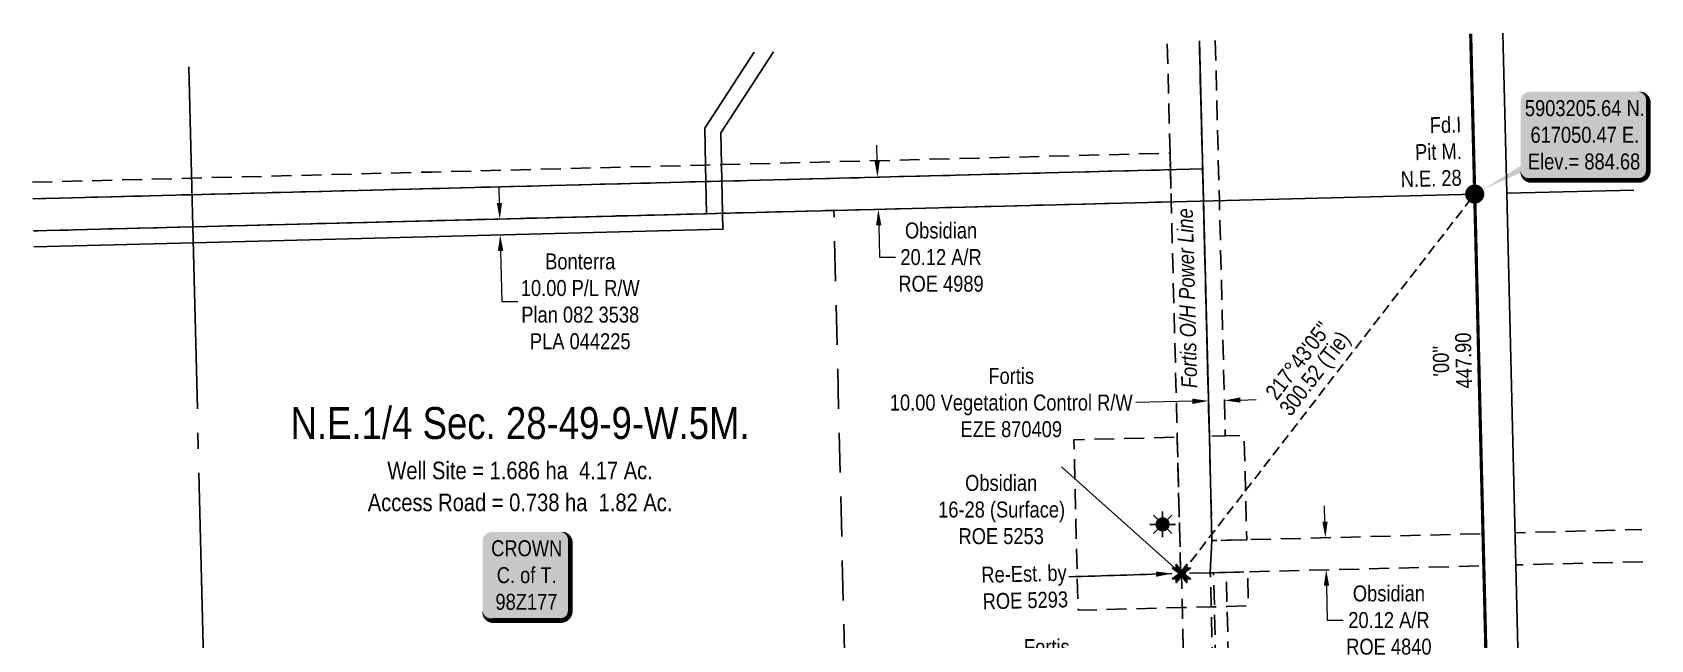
# Model space of a CAD drawing. Extents: x 615007 to 617534, y 5901979 to 5904112.
# Drawn here: x 616147 to 617161, y 5902927 to 5903307 of the extents above; entities that cross this region are included whole.
import ezdxf
from ezdxf.enums import TextEntityAlignment as Align

# ---------------------------------------------------------------- set-up
doc = ezdxf.new("R2010")
doc.units = 0
doc.header["$LTSCALE"] = 5
doc.header["$PDSIZE"] = 0.5
for name, pattern in [('DASHDOT2', [12.7, 6.35, -3.175, 0, -3.175]), ('foc-ACCESSROAD', [3.75, 2.5, -1.25]), ('foc-FLOWLINE', [3.75, 2.5, -1.25]), ('foc-LSD', [8, 5, -3]), ('foc-QUARTERLINE', [33, 25, -3, 2, -3]), ('foc-TIELINE', [1.875, 1.25, -0.625])]:
    doc.linetypes.add(name, pattern=pattern)
doc.layers.get('Defpoints').update_dxf_attribs({"color": 9})
for name, color, linetype in [('AS-POWER', 104, 'foc-POWER'), ('AS-WILDLIFE', 131, 'DASHDOT2'), ('C-SYMBOL', 7, 'Continuous'), ('C-WS', 13, 'foc-ACCESSROAD'), ('C-WS-S', 8, 'Continuous'), ('CG-NOTES', 7, 'Continuous'), ('DETAIL-T', 7, 'Continuous'), ('F-EZE', 190, 'foc-FLOWLINE'), ('F-RW', 190, 'Continuous'), ('L-AREAREQUIRED', 7, 'Continuous'), ('L-AREAWORK', 5, 'Continuous'), ('L-BD', 7, 'Continuous'), ('L-MON', 1, 'Continuous'), ('L-SEC', 7, 'Continuous'), ('L-SECQ', 8, 'foc-QUARTERLINE'), ('L-SECTION-LSD', 7, 'foc-LSD'), ('L-TIE', 7, 'foc-TIELINE')]:
    doc.layers.add(name, color=color, linetype=linetype)
for name, color, linetype, lineweight in [('C-AR-T', 13, 'Continuous', 9), ('C-WS-T', 13, 'Continuous', 9), ('F-EZE-T', 190, 'Continuous', 9), ('F-RW-T', 190, 'Continuous', 9)]:
    doc.layers.add(name, color=color, linetype=linetype, lineweight=lineweight)
doc.styles.add('100L', font='ARIALN.TTF', dxfattribs={"height": 11})
doc.styles.add('175L', font='ARIALN.TTF', dxfattribs={"height": 20})
doc.styles.add('80', font='ARIALN.TTF', dxfattribs={"height": 10})
doc.styles.add('80CG', font='ARIALN.TTF', dxfattribs={"height": 10})
doc.styles.add('80L', font='ARIALN.TTF', dxfattribs={"height": 10})
doc.styles.add('foc-LtypeFont', font='ARIALN.TTF', dxfattribs={"height": 7.35})
doc.linetypes.add('foc-POWER', pattern='A,6,-1,["P",foc-LtypeFont,S=0.2,R=0,X=-0.625,Y=-0.75],-1.24,4', length=12.24)
doc.linetypes.add('foc-POWER-NOLINE', pattern='A,0,-4,["P",foc-LtypeFont,S=0.2,R=0,X=-0.625,Y=-0.75],-8.24', length=12.24)
doc.dimstyles.new('Compass 5 000', dxfattribs={"dimscale": 5, "dimtxt": 9, "dimasz": 2, "dimexe": 0.2, "dimexo": 0.0625, "dimgap": 0.5, "dimtad": 0, "dimtih": 1, "dimtoh": 1, "dimzin": 0, "dimdsep": 46, "dimtxsty": '80CG', "dimcen": 0.1, "dimse1": 1, "dimse2": 1, "dimclrd": 256, "dimclrt": 256, "dimaunit": 1, "dimadec": 4, "dimazin": 0, "dimtfac": 0.06, "dimtofl": 0, "dimtmove": 0, "dimatfit": 1, "dimfxl": 0.2, "dimtolj": 1, "dimtzin": 0, "dimlwd": -1, "dimarcsym": 0})

# ---------------------------------------------------------------- blocks, each defined once
blk = doc.blocks.new('*U415')
h = blk.add_hatch(color=59)
edge = h.paths.add_edge_path()
edge.add_line((-21.5, -28.5), (21.5, -28.5))
edge.add_arc((21.5, -22.5), 6, 270, 360)
edge.add_line((27.5, -22.5), (27.5, 21))
edge.add_arc((21.5, 21), 6, 0, 90)
edge.add_line((21.5, 27), (-21.5, 27))
edge.add_arc((-21.5, 21), 6, 90, 180)
edge.add_line((-27.5, 21), (-27.5, -22.5))
edge.add_arc((-21.5, -22.5), 6, 180, 270)
at = {"color": 1, "flags": 128}
blk.add_lwpolyline([(-21.5, -28.5, 3, 3, 0), (21.5, -28.5, 3, 3, 0.414214), (27.5, -22.5, 3, 3, 0), (27.5, 21, 3, 0, 0.414214), (21.5, 27, 0, 0, 0), (-21.5, 27, 0, 0, 0.414214), (-27.5, 21, 0, 0, 0), (-27.5, -22.5, 0, 3, 0.414214)], format="xyseb", close=True, dxfattribs=at)
blk.add_lwpolyline([(-11.8, -7.6, 0, 7.5, 0), (0, 0, 0, 0, 0)], format="xyseb", dxfattribs=at)
at = {"color": 1, "style": '80'}
blk.add_attdef('ENTER_TEXT_001', (-36, -5), '', height=10, dxfattribs=at)
blk = doc.blocks.new('*D416')
at = {"layer": 'C-AR-T', "transparency": 16777216}
for p, q in [((616956.6, 5903000.4), (616956.4, 5903010.4)), ((616957.6, 5902960.3), (616958.1, 5902938.8)), ((616958.1, 5902938.8), (616968.1, 5902938.8))]:
    blk.add_line(p, q, dxfattribs=at)
for points in [[(616958.3, 5903000.5), (616955, 5903000.4), (616956.9, 5902990.4)], [(616959.3, 5902960.3), (616955.9, 5902960.3), (616957.4, 5902970.3)]]:
    blk.add_solid(points, dxfattribs=at)
at = {"layer": 'Defpoints', "color": 0, "transparency": 16777216}
for p in [(617017.4, 5902991.9), (616957.4, 5902970.3), (617017.9, 5902971.8)]:
    blk.add_point(p, dxfattribs=at)
at = {"layer": 'C-AR-T', "transparency": 16777216, "insert": (616996.7, 5902938.8), "char_height": 10, "attachment_point": 5, "style": '80CG'}
blk.add_mtext('\\A1;Obsidian\\P20.12 A/R\\PROE 4840', dxfattribs=at)
blk = doc.blocks.new('*D419')
at = {"layer": 'Defpoints', "color": 0, "transparency": 16777216}
for p in [(616883.6, 5903076.1), (616883.7, 5903072.7), (616893.7, 5903073)]:
    blk.add_point(p, dxfattribs=at)
at = {"layer": 'F-EZE-T', "transparency": 16777216}
for p, q in [((616873.6, 5903075.9), (616838, 5903075)), ((616903.6, 5903076.6), (616913.6, 5903076.9))]:
    blk.add_line(p, q, dxfattribs=at)
for points in [[(616873.6, 5903077.5), (616873.6, 5903074.2), (616883.6, 5903076.1)], [(616903.6, 5903078.3), (616903.6, 5903075), (616893.6, 5903076.4)]]:
    blk.add_solid(points, dxfattribs=at)
at = {"layer": 'F-EZE-T', "transparency": 16777216, "insert": (616760, 5903075), "char_height": 10, "attachment_point": 5, "style": '80CG'}
blk.add_mtext('\\A1;Fortis\\P10.00 Vegetation Control R/W\\PEZE 870409', dxfattribs=at)
blk = doc.blocks.new('*D420')
at = {"layer": 'Defpoints', "color": 0, "transparency": 16777216}
for p in [(616896.3, 5902906.5), (616888.4, 5902814.4), (616898.4, 5902814.6)]:
    blk.add_point(p, dxfattribs=at)
at = {"layer": 'F-EZE-T', "transparency": 16777216}
for p, q in [((616876.3, 5902906), (616841.4, 5902905.2)), ((616906.3, 5902906.7), (616916.3, 5902907))]:
    blk.add_line(p, q, dxfattribs=at)
for points in [[(616876.2, 5902907.7), (616876.3, 5902904.3), (616886.3, 5902906.3)], [(616906.2, 5902908.4), (616906.3, 5902905.1), (616896.3, 5902906.5)]]:
    blk.add_solid(points, dxfattribs=at)
at = {"layer": 'F-EZE-T', "transparency": 16777216, "insert": (616782.3, 5902905.2), "char_height": 10, "attachment_point": 5, "style": '80CG'}
blk.add_mtext('\\A1;Fortis\\P10.00 Power Line R/W\\PEZE 980191', dxfattribs=at)
blk = doc.blocks.new('*D421')
at = {"layer": 'Defpoints', "color": 0, "transparency": 16777216}
for p in [(616428.5, 5903189.8), (616428.7, 5903179.8), (616439.7, 5903180.1)]:
    blk.add_point(p, dxfattribs=at)
at = {"layer": 'F-RW-T', "transparency": 16777216}
for p, q in [((616439.2, 5903200), (616439, 5903210)), ((616440, 5903170.1), (616440.8, 5903138.4)), ((616440.8, 5903138.4), (616450.8, 5903138.4))]:
    blk.add_line(p, q, dxfattribs=at)
for points in [[(616440.9, 5903200.1), (616437.6, 5903200), (616439.5, 5903190)], [(616441.7, 5903170.1), (616438.3, 5903170), (616439.7, 5903180.1)]]:
    blk.add_solid(points, dxfattribs=at)
at = {"layer": 'F-RW-T', "transparency": 16777216, "insert": (616489.9, 5903138.4), "char_height": 10, "attachment_point": 5, "style": '80CG'}
blk.add_mtext('\\A1;Bonterra\\P10.00 P/L R/W\\PPlan 082 3538\\PPLA 044225', dxfattribs=at)
blk = doc.blocks.new('GAS')
h = blk.add_hatch(color=255)
h.dxf.hatch_style = 1
edge = h.paths.add_edge_path()
edge.add_arc((0, 0), 0.9, 0, 360)
for p, q in [((-0.81, 0), (-1.62, 0)), ((-0.57, 0.57), (-1.14, 1.14)), ((0, 0.81), (0, 1.62)), ((0.57, 0.57), (1.14, 1.14)), ((1.62, 0), (0.81, 0)), ((-0.57, -0.57), (-1.14, -1.14)), ((0, -0.81), (0, -1.62)), ((1.14, -1.14), (0.57, -0.57))]:
    blk.add_line(p, q)
blk.add_circle((0, 0), 0.8)
blk = doc.blocks.new('fdia')
at = {"color": 255, "const_width": 1}
blk.add_lwpolyline([(-0.5, 0, 1), (0.5, 0, 1)], format="xyb", close=True, dxfattribs=at)
blk = doc.blocks.new('Fdiaa')
blk.add_blockref('fdia', (0, 0))
blk = doc.blocks.new('fdib')
at = {"color": 1, "const_width": 1.6}
blk.add_lwpolyline([(-0.4, 0, 1), (0.4, 0, 1)], format="xyb", close=True, dxfattribs=at)
at = {"color": 1}
blk.add_circle((0, 0), 0.8, dxfattribs=at)
blk = doc.blocks.new('Fdibb')
blk.add_blockref('fdib', (0, 0))
blk = doc.blocks.new('fdicc')
for name in ['Fdibb', 'Fdiaa']:
    blk.add_blockref(name, (0, 0))
blk = doc.blocks.new('FDI')
blk.add_blockref('fdicc', (0, 0))
blk = doc.blocks.new('*U445')
h = blk.add_hatch(color=254)
edge = h.paths.add_edge_path()
edge.add_line((-34, -28.5), (34, -28.5))
edge.add_arc((34, -22.5), 6, 270, 360)
edge.add_line((40, -22.5), (40, 21))
edge.add_arc((34, 21), 6, 0, 90)
edge.add_line((34, 27), (-34, 27))
edge.add_arc((-34, 21), 6, 90, 180)
edge.add_line((-40, 21), (-40, -22.5))
edge.add_arc((-34, -22.5), 6, 180, 270)
at = {"color": 1, "flags": 128}
blk.add_lwpolyline([(-34, -28.5, 3, 3, 0), (34, -28.5, 3, 3, 0.414214), (40, -22.5, 3, 3, 0), (40, 21, 3, 0, 0.414214), (34, 27, 0, 0, 0), (-34, 27, 0, 0, 0.414214), (-40, 21, 0, 0, 0), (-40, -22.5, 0, 3, 0.414214)], format="xyseb", close=True, dxfattribs=at)
blk.add_lwpolyline([(-63.6, -34.3, 0, 10, 0), (0, 0, 5, 5, 0)], format="xyseb", dxfattribs=at)
at = {"color": 1, "style": '80'}
blk.add_attdef('ENTER_TEXT_001', (-36, -5), '', height=10, dxfattribs=at)
blk = doc.blocks.new('TEMP')
h = blk.add_hatch(color=255)
h.dxf.hatch_style = 1
h.paths.add_polyline_path([(0, 0.25), (-0.67, 1.15), (-0.67, 0.67), (-1.15, 0.67), (-0.25, 0), (-1.15, -0.67), (-0.67, -0.67), (-0.67, -1.15), (0, -0.25), (0.67, -1.15), (0.67, -0.67), (1.15, -0.67), (0.25, 0), (1.15, 0.67), (0.67, 0.67), (0.67, 1.15)])
h.paths.add_polyline_path([(0.57, 0.85), (0.57, 0.57), (0.85, 0.57), (0.08, 0), (0.85, -0.57), (0.57, -0.57), (0.57, -0.85), (0, -0.08), (-0.57, -0.85), (-0.57, -0.57), (-0.85, -0.57), (-0.08, 0), (-0.85, 0.57), (-0.57, 0.57), (-0.57, 0.85), (0, 0.08)], flags=16)
h = blk.add_hatch(color=1)
h.dxf.hatch_style = 1
h.paths.add_polyline_path([(0, 0.08), (-0.57, 0.85), (-0.57, 0.57), (-0.85, 0.57), (-0.08, 0), (-0.85, -0.57), (-0.57, -0.57), (-0.57, -0.85), (0, -0.08), (0.57, -0.85), (0.57, -0.57), (0.85, -0.57), (0.08, 0), (0.85, 0.57), (0.57, 0.57), (0.57, 0.85)])
at = {"color": 1}
for p, q in [((-0.08, 0), (0.08, 0)), ((0, 0.08), (0, -0.08))]:
    blk.add_line(p, q, dxfattribs=at)
at = {"color": 255, "flags": 128}
blk.add_lwpolyline([(-0.25, 0), (-1.15, 0.67), (-0.67, 0.67), (-0.67, 1.15), (0, 0.25), (0.67, 1.15), (0.67, 0.67), (1.15, 0.67), (0.25, 0), (1.15, -0.67), (0.67, -0.67), (0.67, -1.15), (0, -0.25), (-0.67, -1.15), (-0.67, -0.67), (-1.15, -0.67)], close=True, dxfattribs=at)
at = {"color": 1, "flags": 128}
blk.add_lwpolyline([(-0.08, 0), (-0.85, 0.57), (-0.57, 0.57), (-0.57, 0.85), (0, 0.08), (0.57, 0.85), (0.57, 0.57), (0.85, 0.57), (0.08, 0), (0.85, -0.57), (0.57, -0.57), (0.57, -0.85), (0, -0.08), (-0.57, -0.85), (-0.57, -0.57), (-0.85, -0.57)], close=True, dxfattribs=at)
blk = doc.blocks.new('*D448')
at = {"layer": 'C-AR-T', "transparency": 16777216}
for p, q in [((616676, 5903226.2), (616675.7, 5903236.2)), ((616677, 5903186.1), (616677.5, 5903166.1)), ((616677.5, 5903166.1), (616687.5, 5903166.1))]:
    blk.add_line(p, q, dxfattribs=at)
at = {"layer": 'C-AR-T', "linetype": 'ByBlock', "transparency": 16777216}
for points in [[(616677.6, 5903226.2), (616674.3, 5903226.2), (616676.2, 5903216.2)], [(616678.6, 5903186.1), (616675.3, 5903186.1), (616676.7, 5903196.1)]]:
    blk.add_solid(points, dxfattribs=at)
at = {"layer": 'Defpoints', "color": 0, "linetype": 'ByBlock', "transparency": 16777216}
for p in [(616671.2, 5903216.1), (616671.7, 5903196), (616676.7, 5903196.1)]:
    blk.add_point(p, dxfattribs=at)
at = {"layer": 'C-AR-T', "linetype": 'ByBlock', "transparency": 16777216, "insert": (616716, 5903166.1), "char_height": 10, "attachment_point": 5, "style": '80CG'}
blk.add_mtext('\\A1;Obsidian\\P20.12 A/R\\PROE 4989', dxfattribs=at)

msp = doc.modelspace()

# ---------------------------------------------------------------- linework, layer by layer
at = {"layer": 'AS-POWER', "linetype": 'foc-POWER-NOLINE', "flags": 128}
for points in [[(616884.775, 5902968.463), (616885.807, 5902988.608), (616884.156, 5903053.879), (616877.89, 5903301.558)], [(616146.782, 5903202.658), (616879.918, 5903221.396)]]:
    msp.add_lwpolyline(points, dxfattribs=at)
at = {"layer": 'AS-POWER', "flags": 128}
msp.add_lwpolyline([(616791.579, 5903034.906), (616866.186, 5902968.198)], dxfattribs=at)
at = {"layer": 'AS-WILDLIFE', "const_width": 1.999, "flags": 128}
msp.add_lwpolyline([(617047.941, 5903305.897), (617050.468, 5903205.635), (617070.114, 5902401.591), (617072.525, 5902301.805)], dxfattribs=at)
at = {"layer": 'C-WS', "flags": 128}
for points in [[(616877.89, 5903301.558), (616880.418, 5903201.616), (616884.156, 5903053.879), (616885.807, 5902988.608), (617055.666, 5902992.907), (617056.157, 5902972.8), (616866.191, 5902967.993), (616864.03, 5903053.379), (616860.293, 5903201.102), (616859.784, 5903221.24), (616859.531, 5903231.242), (616857.765, 5903301.044)], [(616146.781, 5903202.667), (616246.681, 5903205.245), (616396.711, 5903209.073), (616568.553, 5903213.458), (616578.555, 5903213.713), (616859.793, 5903220.889), (616860.301, 5903200.783), (616579.068, 5903193.607), (616569.066, 5903193.352), (616397.224, 5903188.967), (616247.194, 5903185.139), (616147.264, 5903182.561)], [(617155.767, 5902975.39), (617076.261, 5902973.415), (617075.769, 5902993.54), (617155.285, 5902995.515)], [(616882.953, 5902302.293), (616866.687, 5902968.005), (616886.793, 5902968.514), (616903.06, 5902302.785)]]:
    msp.add_lwpolyline(points, dxfattribs=at)
for points in [[(616864.03, 5903053.379), (616866.191, 5902967.993), (616908.081, 5902969.053), (616908.611, 5902947.714), (616895.285, 5902947.383), (616887.283, 5902947.184), (616885.283, 5902947.134), (616867.158, 5902946.684), (616801.904, 5902945.064), (616799.254, 5903051.771), (616864.03, 5903053.379)], [(616907.582, 5902989.159), (616885.807, 5902988.608), (616884.156, 5903053.879), (616894.159, 5903054.127), (616905.962, 5903054.42), (616907.582, 5902989.159)]]:
    msp.add_lwpolyline(points, close=True, dxfattribs=at)
at = {"layer": 'F-EZE', "flags": 128}
for points in [[(616887.892, 5903301.813), (616890.421, 5903201.872), (616894.159, 5903054.127), (616884.156, 5903053.879), (616880.418, 5903201.616), (616877.89, 5903301.558)], [(616146.533, 5903213.021), (616246.424, 5903215.598), (616396.748, 5903219.432), (616568.397, 5903223.811), (616578.471, 5903224.07), (616859.531, 5903231.242), (616859.793, 5903220.889), (616578.555, 5903213.713), (616568.553, 5903213.458), (616396.711, 5903209.073), (616246.681, 5903205.245), (616146.781, 5903202.667)]]:
    msp.add_lwpolyline(points, dxfattribs=at)
msp.add_lwpolyline([(616893.041, 5902705.364), (616873.242, 5902699.736), (616873.13, 5902704.322), (616872.989, 5902710.068), (616890.807, 5902715.132), (616890.562, 5902725.423), (616887.34, 5902860.748), (616887.099, 5902870.839), (616885.283, 5902947.134), (616884.775, 5902968.463), (616894.777, 5902968.716), (616895.285, 5902947.383), (616897.12, 5902870.348), (616897.36, 5902860.258), (616900.504, 5902728.254), (616900.872, 5902712.793), (616900.994, 5902707.625), (616893.041, 5902705.364)], close=True, dxfattribs=at)
at = {"layer": 'F-RW'}
for points in [[(616147.264, 5903182.561), (616247.194, 5903185.139), (616397.224, 5903188.967), (616569.065, 5903193.352), (616568.594, 5903213.804), (616568.397, 5903223.811), (616568.017, 5903246.922), (616598.951, 5903294.44)], [(616611.093, 5903294.75), (616578.082, 5903244.041), (616578.471, 5903224.07), (616578.667, 5903214.062), (616579.06, 5903193.921), (616579.263, 5903183.612), (616247.433, 5903175.145), (616147.504, 5903172.567)]]:
    msp.add_lwpolyline(points, dxfattribs=at)
at = {"layer": 'L-SEC'}
for p, q in [((617047.941, 5903305.897), (617050.468, 5903205.635)), ((617070.575, 5903206.126), (617068.047, 5903306.41)), ((616648.934, 5903195.39), (617050.468, 5903205.635)), ((617050.468, 5903205.635), (617070.114, 5902401.591)), ((617070.575, 5903206.126), (617150.193, 5903208.069)), ((617070.575, 5903206.126), (617090.217, 5902402.23)), ((616247.401, 5903185.144), (616648.934, 5903195.39)), ((616147.264, 5903182.561), (616247.401, 5903185.144))]:
    msp.add_line(p, q, dxfattribs=at)
at = {"layer": 'L-SECQ'}
for p, q in [((616247.193, 5903185.139), (616244.658, 5903285.4)), ((616265.771, 5902411.275), (616247.193, 5903185.139))]:
    msp.add_line(p, q, dxfattribs=at)
at = {"layer": 'L-SECTION-LSD'}
msp.add_line((616668.304, 5902391.369), (616648.831, 5903195.387), dxfattribs=at)
at = {"layer": 'L-TIE'}
msp.add_line((616866.687, 5902968.005), (617050.468, 5903205.635), dxfattribs=at)

# ---------------------------------------------------------------- block references
at = {"layer": 'C-WS-S', "color": 3, "xscale": 4.999999999999953, "yscale": 4.999999999999953, "zscale": 4.999999999999953}
msp.add_blockref('GAS', (616854.873, 5902998.792), dxfattribs=at)
at = {"layer": 'CG-NOTES'}
ref = msp.add_blockref('*U415', (616456.132, 5902967.049), dxfattribs=dict(at, xscale=0.9996249999999962, yscale=0.9996249999999962, zscale=0.9996249999999962))
ref.add_attrib('ENTER_TEXT_001', 'CROWN', (616434.08, 5902978.817), dxfattribs={"layer": '0', "color": 1, "height": 9.9962, "style": '80'})
ref.add_attrib('ENTER_TEXT_002', 'C. of T.', (616437.574, 5902961.979), dxfattribs={"layer": '0', "color": 1, "height": 9.9962, "style": '80'})
ref.add_attrib('ENTER_TEXT_003', '98Z177', (616436.756, 5902945.278), dxfattribs={"layer": '0', "color": 1, "height": 9.9962, "style": '80'})
at = {"layer": 'DETAIL-T'}
ref = msp.add_blockref('*U445', (617119.221, 5903242.684), dxfattribs=at)
ref.add_attrib('ENTER_TEXT_001', '5903205.64 N.', (617081.902, 5903254.457), dxfattribs={"layer": '0', "color": 1, "height": 10, "style": '80'})
ref.add_attrib('ENTER_TEXT_002', '617050.47 E.', (617085.425, 5903237.749), dxfattribs={"layer": '0', "color": 1, "height": 10, "style": '80'})
ref.add_attrib('ENTER_TEXT_003', 'Elev.= 884.68', (617083.832, 5903221.042), dxfattribs={"layer": '0', "color": 1, "height": 10, "style": '80'})
at = {"layer": 'L-MON', "xscale": 4.99999999999997, "yscale": 4.99999999999997, "zscale": 4.99999999999997}
msp.add_blockref('FDI', (617050.468, 5903205.635), dxfattribs=at)
at = {"layer": 'L-MON', "color": 3, "xscale": 4.999999999999975, "yscale": 4.999999999999975, "zscale": 4.999999999999975}
msp.add_blockref('TEMP', (616866.687, 5902968.005), dxfattribs=at)

# ---------------------------------------------------------------- texts
at = {"layer": 'AS-POWER', "insert": (616866.632, 5903083.927), "char_height": 10, "attachment_point": 1, "rotation": 91.449284, "style": '100L'}
msp.add_mtext_dynamic_manual_height_columns('\\A1;{\\fArial Narrow|b0|i1|c0|p34;Fortis O/H Power Line}', width=112.50109, gutter_width=55.002, heights=[0], dxfattribs=at)
at = {"layer": 'C-SYMBOL', "color": 3, "style": '175L'}
msp.add_text('N.E.1/4 Sec. 28-49-9-W.5M.', height=20, dxfattribs=at).set_placement((616452.189, 5903046.239), align=Align.BOTTOM_CENTER)
at = {"layer": 'C-WS-T', "insert": (616713.535, 5903029.738), "char_height": 9.99625, "attachment_point": 1, "style": '80L'}
msp.add_mtext_dynamic_manual_height_columns('\\pi17.5741;Obsidian\\P\\pi0.66367;16-28 (Surface)\\P\\pi13.459;ROE 5253', width=78.96533, gutter_width=49.981, heights=[0], dxfattribs=at)
at = {"layer": 'L-AREAREQUIRED', "color": 5, "style": '100L'}
msp.add_text('Well Site = 1.686 ha  4.17 Ac.', height=11, dxfattribs=at).set_placement((616452.189, 5903023.739), align=Align.BOTTOM_CENTER)
at = {"layer": 'L-AREAWORK', "color": 5, "style": '100L'}
msp.add_text('Access Road = 0.738 ha  1.82 Ac.', height=11, dxfattribs=at).set_placement((616452.189, 5903003.739), align=Align.BOTTOM_CENTER)
at = {"layer": 'L-BD', "style": '80L'}
for s, height, rotation, p in [("217°43'05''", 9.99631, 52.2819, (616939.797, 5903101.345)), ('300.52 (Tie)', 9.99631, 52.2819, (616951.065, 5903092.63)), ('447.90', 9.9963, 91.3997, (617043.516, 5903101.376)), ("'00''", 9.9963, 91.3997, (617029.276, 5903101.028))]:
    msp.add_text(s, height=height, rotation=rotation, dxfattribs=at).set_placement(p, align=Align.MIDDLE)

# ---------------------------------------------------------------- dimensions: what is measured, and where the dimension line sits
at = {"layer": 'C-AR-T', "linetype": 'ByBlock'}
dim = msp.add_linear_dim(base=(616676.729, 5903196.099), p1=(616671.157, 5903216.076), p2=(616671.67, 5903195.97), angle=271.461618, text='Obsidian\\P20.12 A/R\\PROE 4989', dimstyle='Compass 5 000', dxfattribs=at)
dim.commit()
dim.dimension.update_dxf_attribs({"geometry": '*D448', "text_midpoint": (616716.041, 5903166.093), "dimtype": 161})
at = {"layer": 'C-AR-T'}
dim = msp.add_linear_dim(base=(616957.366, 5902970.3), p1=(617017.392, 5902991.929), p2=(617017.891, 5902971.803), angle=271.422694, text='Obsidian\\P20.12 A/R\\PROE 4840', dimstyle='Compass 5 000', dxfattribs=at)
dim.commit()
dim.dimension.update_dxf_attribs({"geometry": '*D416', "text_midpoint": (616996.672, 5902938.788), "dimtype": 161})
at = {"layer": 'F-EZE-T'}
for base, p1, p2, angle, text, picture, middle in [((616883.593, 5903076.124), (616893.681, 5903072.988), (616883.679, 5903072.735), 181.449284, 'Fortis\\P10.00 Vegetation Control R/W\\PEZE 870409', '*D419', (616760.042, 5903074.97)), ((616896.259, 5902906.491), (616888.445, 5902814.351), (616898.448, 5902814.589), 1.364454, 'Fortis\\P10.00 Power Line R/W\\PEZE 980191', '*D420', (616782.269, 5902905.184))]:
    dim = msp.add_linear_dim(base=base, p1=p1, p2=p2, angle=angle, text=text, dimstyle='Compass 5 000', dxfattribs=at)
    dim.commit()
    dim.dimension.update_dxf_attribs({"geometry": picture, "text_midpoint": middle, "dimtype": 161})
at = {"layer": 'F-RW-T'}
dim = msp.add_linear_dim(base=(616439.75, 5903180.052), p1=(616428.47, 5903189.761), p2=(616428.725, 5903179.771), angle=271.461668, text='Bonterra\\P10.00 P/L R/W\\PPlan 082 3538\\PPLA 044225', dimstyle='Compass 5 000', dxfattribs=at)
dim.commit()
dim.dimension.update_dxf_attribs({"geometry": '*D421', "text_midpoint": (616489.899, 5903138.407), "dimtype": 161})

# ---------------------------------------------------------------- next in the draw order: texts
at = {"layer": 'L-MON', "char_height": 10, "attachment_point": 1, "rotation": 1.461594, "style": '80L', "bg_fill": 3, "box_fill_scale": 1.15, "bg_fill_color": 256, "bg_fill_true_color": 256, "bg_fill_transparency": 0}
for s, width, insert in [('\\pi20.01814;Fd.I\\P\\pi10.36603;Pit M.\\P\\pi0.95266;N.E. 28', 37.78759, (617002.18, 5903253.233)), ('\\pi0.97995;Re-Est. by \\P\\pi1.40969;ROE 5293', 53.47653, (616740.161, 5902972.143))]:
    msp.add_mtext_dynamic_manual_height_columns(s, width=width, gutter_width=50, heights=[0], dxfattribs=dict(at, insert=insert))

# ---------------------------------------------------------------- next in the draw order: leaders
at = {"layer": 'L-MON', "path_type": 1}
msp.add_leader([(616860.735, 5902967.951), (616796.202, 5902965.928)], dimstyle='Compass 5 000', override={"dimgap": 0.5, "dimtad": 0}, dxfattribs=at)

doc.saveas('drawing.dxf')
